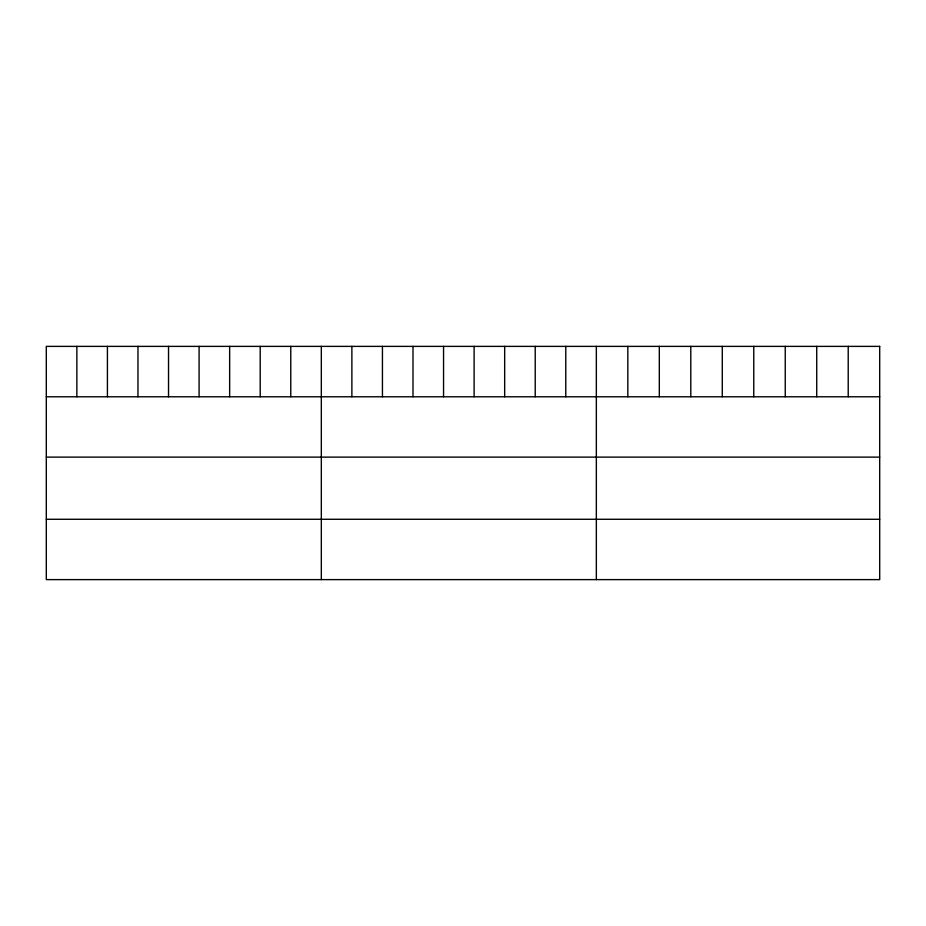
<?xml version="1.0" encoding="UTF-8"?>
<svg xmlns="http://www.w3.org/2000/svg" width="926" height="926" viewBox="0 0 926 926"><rect width="100%" height="100%" fill="white"/><g stroke="black" fill="none" stroke-linecap="round" stroke-linejoin="round"><path stroke-width="1.39" d="M46.3 396.779L879.7 396.779M46.3 457.12L879.7 457.12M46.3 519.278L879.7 519.278M848.216 346.382L848.216 396.779M816.732 346.382L816.732 396.779M785.248 346.382L785.248 396.779M753.764 346.382L753.764 396.779M722.28 346.382L722.28 396.779M690.796 346.382L690.796 396.779M659.312 346.382L659.312 396.779M627.828 346.382L627.828 396.779M596.344 346.382L596.344 579.618M565.786 346.382L565.786 396.779M535.228 346.382L535.228 396.779M504.67 346.382L504.67 396.779M474.112 346.382L474.112 396.779M443.554 346.382L443.554 396.779M412.996 346.382L412.996 396.779M382.438 346.382L382.438 396.779M351.88 346.382L351.88 396.779M321.322 346.382L321.322 579.618M290.764 346.382L290.764 396.779M260.206 346.382L260.206 396.779M229.648 346.382L229.648 396.779M199.09 346.382L199.09 396.779M168.532 346.382L168.532 396.779M137.974 346.382L137.974 396.779M107.416 346.382L107.416 396.779M76.858 346.382L76.858 396.779M879.7 346.382L46.3 346.382L46.3 579.618L879.7 579.618L879.7 346.382"/></g></svg>
